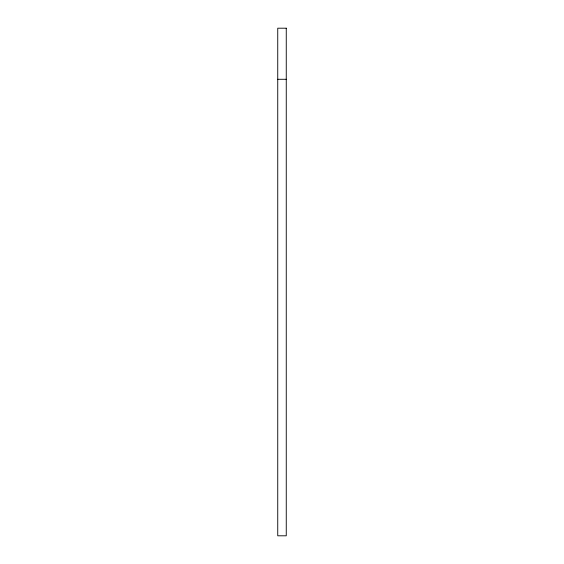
<?xml version="1.0" encoding="UTF-8"?>
<svg xmlns="http://www.w3.org/2000/svg" width="564" height="564" viewBox="0 0 564 564"><rect width="100%" height="100%" fill="white"/><g stroke="black" fill="none" stroke-linecap="round" stroke-linejoin="round"><path stroke-width="0.85" d="M277.742 79.284L286.258 79.284M286.258 28.2L277.742 28.2L277.742 535.8L286.258 535.8L286.258 28.2"/></g></svg>
